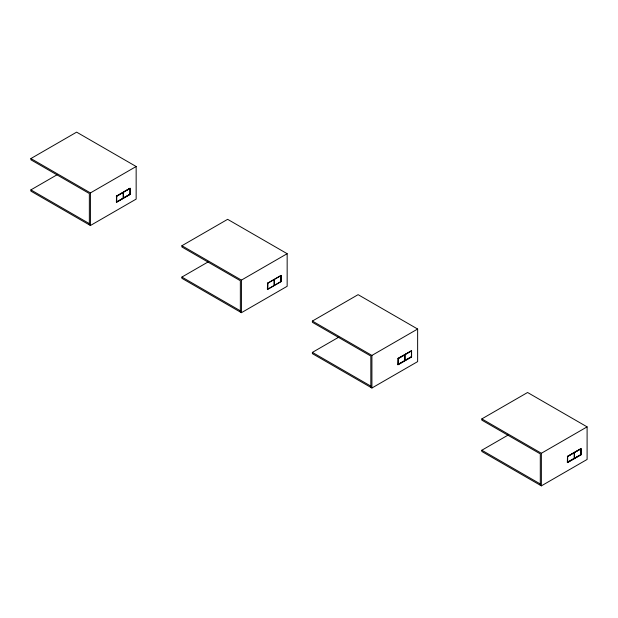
<?xml version="1.0" encoding="UTF-8"?>
<svg xmlns="http://www.w3.org/2000/svg" width="618" height="618" viewBox="0 0 618 618"><rect width="100%" height="100%" fill="white"/><g stroke="black" fill="none" stroke-linecap="round" stroke-linejoin="round"><path stroke-width="0.93" d="M89.347 224.875L89.347 193.542L30.9 159.799L30.9 158.548L76.624 132.144L136.153 166.512L136.153 199.104L90.429 225.5L30.9 191.132L30.9 189.881L57.343 174.608M30.9 158.548L90.429 192.916L136.153 166.512M116.539 202.279L130.112 194.446L130.112 188.181L116.539 196.014L116.377 202.186M116.624 201.762L116.787 196.153L129.95 188.459L129.95 194.353L116.702 201.993L116.377 195.914M116.787 196.153L123.245 192.422L123.245 198.123L116.787 201.854M129.865 194.307L123.245 197.938M240.348 312.059L240.348 280.726L181.908 246.984L181.908 245.725L227.633 219.328L287.161 253.697L287.161 286.288L241.437 312.685L181.908 278.316L181.908 277.065L208.351 261.793M181.908 245.725L241.437 280.101L287.161 253.697M267.548 289.463L281.12 281.63L281.12 275.358L267.548 283.191L267.385 289.363M370.831 387.386L370.831 356.053L312.384 322.31L312.384 321.059L358.108 294.662L417.637 329.031L417.637 361.615L371.912 388.011L312.384 353.643L312.384 352.391L338.826 337.127M312.384 321.059L371.912 355.427L417.637 329.031M398.023 364.79L411.596 356.957L411.596 350.692L398.023 358.525L397.861 364.697M398.108 364.272L404.728 360.642L404.728 354.933L398.27 358.664L398.185 364.512L411.433 356.864L411.433 350.97L397.861 358.432M404.728 354.747L411.186 351.016M404.728 360.449L411.349 356.818M540.294 485.223L540.294 453.89L481.847 420.147L481.847 418.896L527.571 392.5L587.1 426.868L587.1 459.452L541.376 485.856L481.847 451.488L481.847 450.228L508.29 434.964M481.847 418.896L541.376 453.264L587.1 426.868M567.494 462.627L581.059 454.794L581.059 448.529L567.494 456.362L567.324 462.534M574.192 452.585L580.812 448.954L580.812 454.655L574.192 458.293M129.703 188.505L123.245 192.237M280.711 275.69L280.873 281.484M129.703 194.207L130.112 194.446M280.711 281.391L281.12 281.63M411.186 356.725L411.596 356.957M580.65 454.562L581.059 454.794M274.091 279.514L274.091 285.215M574.029 452.685L567.733 456.501L567.324 456.269M574.029 458.386L567.571 462.11M267.385 283.098L267.795 283.338L267.633 288.946M30.9 189.881L89.347 223.623M181.908 277.065L240.348 310.8M312.384 352.391L370.831 386.134M481.847 450.228L540.294 483.971M574.354 452.685L574.354 458.386M574.276 452.631L574.276 458.525M541.376 453.264L541.376 485.856M404.89 354.84L404.89 360.541M404.813 354.794L404.813 360.688M371.912 355.427L371.912 388.011M274.33 279.467L274.33 285.354M241.437 280.101L241.437 312.685M123.33 192.283L123.33 198.169M90.429 192.916L90.429 225.5M280.951 275.643L267.71 283.291L267.71 289.178L280.951 281.53L280.951 275.643M580.897 448.815L567.656 456.455L567.656 462.349L580.897 454.701L580.897 448.815"/></g></svg>
